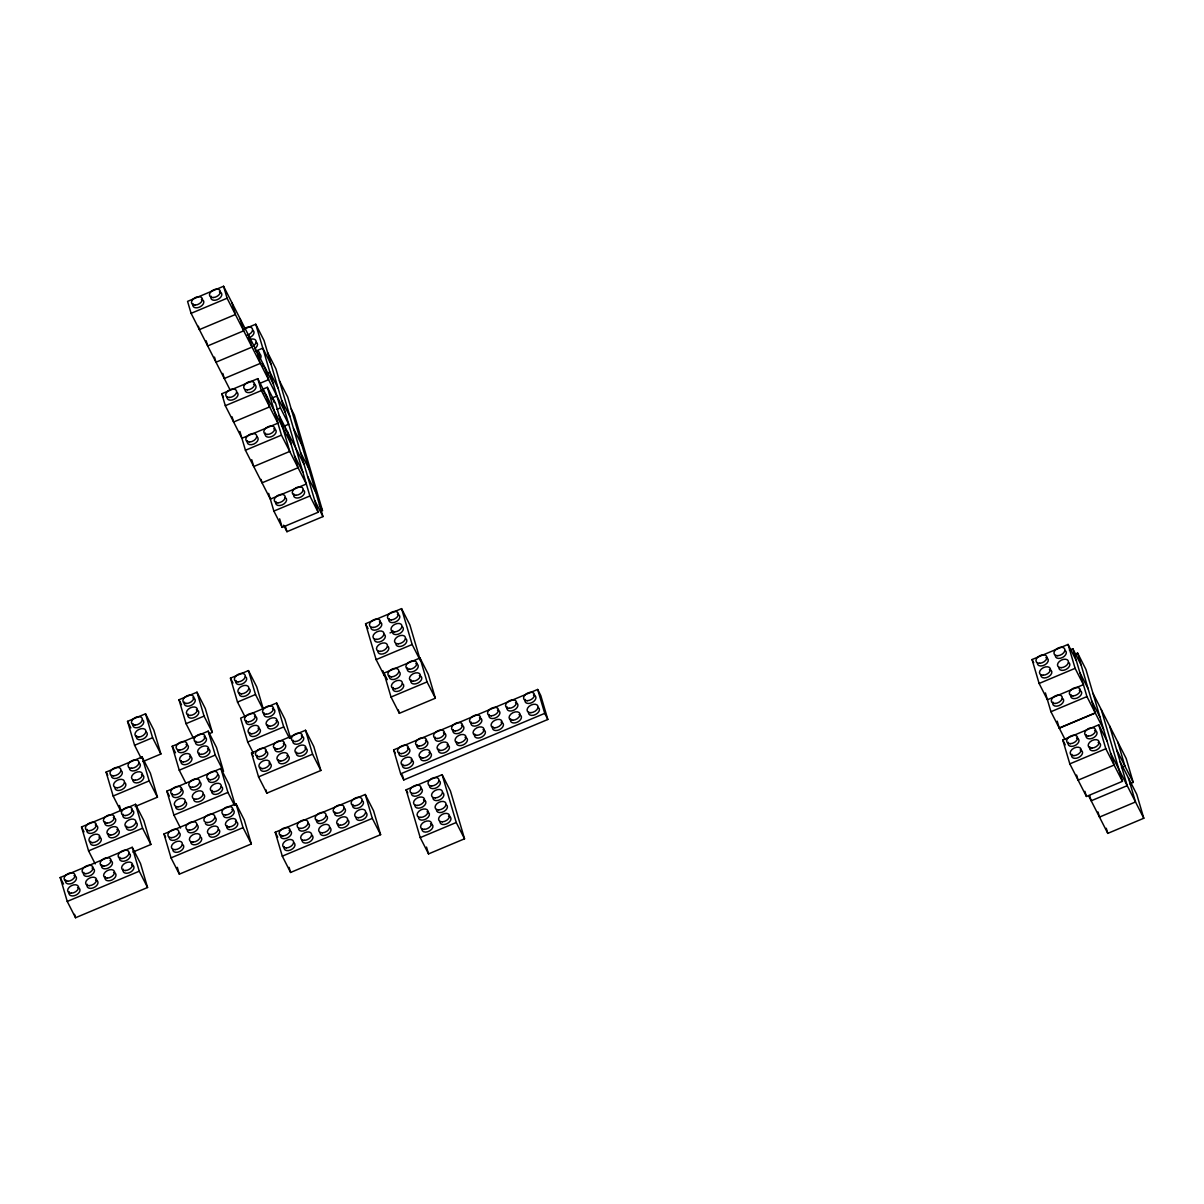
<?xml version="1.0" encoding="UTF-8"?>
<svg xmlns="http://www.w3.org/2000/svg" width="1204" height="1204" viewBox="0 0 1204 1204"><rect width="100%" height="100%" fill="white"/><g stroke="black" fill="none" stroke-linecap="round" stroke-linejoin="round"><path stroke-width="1.5" d="M273.368 384.016L223.568 286.266L187.568 301.376L191.09 313.341L230.099 389.915M191.09 313.341L227.089 298.231L223.568 286.266M243.75 329.264L255.745 324.222L264.052 340.521L309.88 495.973L318.172 512.257L282.172 527.367L273.865 511.083L268.642 493.369M255.94 351.026L262.803 348.137L271.096 364.436M266.415 373.496L269.846 372.066L278.154 388.35M257.791 378.643L261.328 390.593L277.928 423.176L241.914 438.286L225.314 405.703L221.792 393.753L257.791 378.643L291.007 443.809L287.47 431.845M260.019 383.278L268.597 379.681L265.076 367.732M262.201 389.464L267.348 387.312L275.656 403.596L289.758 451.425L253.743 466.535L251.726 459.702M225.314 405.703L261.328 390.593M271.758 398.133L276.905 395.981M276.995 409.375L280.427 407.93L255.745 324.222M283.587 426.382L288.719 424.229L280.427 407.93M281.45 435.141L306.358 484.008L270.343 499.118L245.435 450.251L281.45 435.141L267.348 387.312M273.865 511.083L309.88 495.973M283.632 525.185L286.943 531.701L322.958 516.591L287.696 397.019L279.403 380.72M141.214 758.309L134.577 745.276L127.534 721.362L145.534 713.806L153.841 730.091L160.885 754.005L142.885 761.56M193.513 738.338L186.048 723.679L178.99 699.765L196.989 692.195L205.297 708.494L212.34 732.408L209.075 733.778M244.969 716.726L237.504 702.067L230.461 678.153L248.46 670.598L256.753 686.882L263.3 709.096M382.932 670.794L384.437 675.911L376.13 659.626L365.565 623.747L401.564 608.637L409.872 624.921L420.452 660.8L412.144 644.501L401.564 608.637M390.021 632.898L393.407 631.483M134.577 745.276L152.577 737.721L145.534 713.806M186.048 723.679L204.048 716.109L196.989 692.195M237.504 702.067L255.504 694.512L248.46 670.598M120.626 810.683L113.146 796.01L106.102 772.095L142.102 756.985L150.41 773.269L157.453 797.183L135.164 806.545M376.13 659.626L412.144 644.501M185.898 783.232L179.245 770.199L172.202 746.284L208.202 731.159L216.509 747.458L223.553 771.373L215.26 755.074L208.202 731.159M290.48 738.082L284.942 719.285L276.649 703.001L240.634 718.111L247.693 742.025L253.502 753.433M383.986 673.126L420 658.001L428.293 674.3L435.351 698.215L399.337 713.325L391.029 697.041L383.986 673.126L387.312 679.643M113.146 796.01L149.161 780.899L142.102 756.985M179.245 770.199L215.26 755.074M247.693 742.025L283.692 726.915L276.649 703.001M251.501 752.952L305.515 730.271L313.808 746.57L320.866 770.485L266.852 793.15L258.544 776.866L251.501 752.952L253.156 756.202M95.206 863.915L88.569 850.882L81.511 826.967L135.525 804.302L143.833 820.586L150.876 844.501L132.876 852.071M180.54 828.096L173.903 815.063L166.859 791.148L220.874 768.468L229.166 784.767L235.216 805.265M391.029 697.041L427.044 681.915L420 658.001M258.544 776.866L312.558 754.186L305.515 730.271M88.569 850.882L142.569 828.217L135.525 804.302M173.903 815.063L227.917 792.398L220.874 768.468M60.2 877.52L132.214 847.3L140.522 863.584L147.565 887.499L75.551 917.734L67.243 901.435L60.2 877.52L63.526 884.037M163.985 833.966L235.999 803.73L244.292 820.029L251.35 843.944L179.336 874.164L171.028 857.88L163.985 833.966L165.64 837.216M393.633 749.911L537.661 689.456L540.777 695.566L547.82 719.48L403.791 779.936L400.676 773.826L393.633 749.911L395.183 752.967M67.243 901.435L139.273 871.214L132.214 847.3M171.028 857.88L243.042 827.645L235.999 803.73M400.676 773.826L544.72 713.37L537.661 689.456M275.234 832.25L365.263 794.474L373.556 810.759L380.614 834.673L290.585 872.464L282.293 856.164L275.234 832.25L277.733 837.141M406.124 789.794L442.139 774.669L450.431 790.968L464.533 838.797L428.534 853.907L420.226 837.623L406.124 789.794L407.78 793.045M282.293 856.164L372.307 818.389L365.263 794.474M420.226 837.623L456.241 822.498L442.139 774.669M1068.068 644.426L1075.112 668.34L1083.419 684.64L1047.405 699.75L1039.112 683.466L1032.054 659.551L1068.068 644.426L1076.361 660.725M1069.408 650.205L1072.839 648.76L1081.147 665.059M1074.194 654.54L1077.625 653.095L1085.918 669.394L1114.121 765.052L1078.107 780.162L1076.602 775.045M1039.112 683.466L1075.112 668.34M1065.104 739.602L1050.941 711.714L1086.941 696.589L1072.839 648.76M1059.234 727.999L1095.249 712.888M1101.269 709.592L1122.429 781.336L1086.414 796.461L1069.814 763.878L1062.756 739.963L1098.77 724.838L1107.078 741.137M1069.814 763.878L1105.814 748.753L1098.77 724.838M1121.496 767.535L1124.927 766.09L1117.869 742.176M1129.788 783.834L1133.22 782.389L1126.176 758.475L1092.976 693.308M1088.702 795.904L1107.785 833.379L1143.8 818.253L1136.757 794.339L1120.141 761.756M1079.898 672.675L1088.19 688.974M1091.712 700.924L1100.08 717.403M1116.62 749.806L1133.22 782.389M1086.941 696.589L1103.601 729.368M1110.6 753.087L1143.8 818.253M1105.814 748.753L1122.429 781.336M1032.054 659.551L1033.724 662.802M1062.756 739.963L1065.254 744.84M544.72 713.37L547.82 719.48M267.574 352.471L275.882 368.77L318.172 512.257M291.233 408.984L294.333 415.079L322.537 510.752L319.436 504.642M427.044 681.915L435.351 698.215M281.676 400.315L289.983 416.599M227.089 298.231L285.197 412.265M293.505 428.564L301.798 444.848M300.548 452.478L308.856 468.762M304.085 464.428L279.162 415.546L282.699 427.51M307.607 476.393L315.899 492.677M294.528 455.759L302.821 472.058M314.65 500.307L322.958 516.591M365.565 623.747L368.048 628.638M456.241 822.498L464.533 838.797M221.792 393.753L223.447 397.004M372.307 818.389L380.614 834.673M312.558 754.186L320.866 770.485M283.692 726.915L289.502 738.323M255.504 694.512L262.984 709.171M230.461 678.153L232.944 683.044M204.048 716.109L212.34 732.408M227.917 792.398L234.554 805.431M178.99 699.765L181.488 704.641M243.042 827.645L251.35 843.944M172.202 746.284L175.513 752.801M152.577 737.721L160.885 754.005M166.859 791.148L169.343 796.04M127.534 721.362L130.845 727.878M149.161 780.899L157.453 797.183M142.569 828.217L150.876 844.501M106.102 772.095L107.758 775.361M139.273 871.214L147.565 887.499M81.511 826.967L84.009 831.859M1128.449 778.055L1135.492 801.969L1099.493 817.08L1097.988 811.963M1109.576 725.892L1127.2 785.67L1091.185 800.795L1089.68 795.663M1077.625 653.095L1095.294 713.069L1059.294 728.194L1057.217 721.166M1106.28 828.247L1107.785 833.379M1084.909 791.329L1086.414 796.461M1045.403 692.917L1050.941 711.714M398.328 709.908L399.337 713.325M426.517 847.074L428.534 853.907M402.286 774.819L403.791 779.936M287.47 431.845L298.05 467.724L262.051 482.834L261.042 479.418M256.768 351.433L260.305 363.397L224.29 378.507L222.785 373.375M248.475 335.148L251.997 347.098L215.983 362.208L214.478 357.091M266.099 394.927L269.621 406.892L233.621 422.002L232.101 416.87M240.168 318.849L243.69 330.814L207.69 345.924L206.185 340.792M231.875 302.565L235.397 314.515L199.382 329.625L198.374 326.209M285.438 526.584L286.943 531.701M279.659 518.834L282.172 527.367M239.897 431.453L245.435 450.251M289.08 867.331L290.585 872.464M265.843 789.734L266.852 793.15M177.319 867.331L179.336 874.164M119.437 805.476L120.942 810.593M74.543 914.318L75.551 917.734M189.555 756.293A5.885 3.702 -27 0 1 191.301 761.003A5.885 3.702 -27 0 1 184.257 764.675A5.885 3.702 -27 0 1 181.277 760.612M204.033 736.788A5.885 3.702 -27 0 1 205.794 741.483A5.885 3.702 -27 0 1 198.75 745.156A5.885 3.702 -27 0 1 195.755 741.107M207.57 748.737A5.885 3.702 -27 0 1 209.315 753.448A5.885 3.702 -27 0 1 202.257 757.12A5.885 3.702 -27 0 1 199.292 753.042M186.018 744.343A5.885 3.702 -27 0 1 185.401 751.341A5.885 3.702 -27 0 1 177.485 749.746M74.031 875.594A5.885 3.702 -27 0 1 75.792 880.29A5.885 3.702 -27 0 1 68.748 883.962A5.885 3.702 -27 0 1 65.753 879.913M77.568 887.544A5.885 3.702 -27 0 1 79.314 892.254A5.885 3.702 -27 0 1 72.255 895.926A5.885 3.702 -27 0 1 69.29 891.848M113.567 872.433A5.885 3.702 -27 0 1 115.313 877.144A5.885 3.702 -27 0 1 108.27 880.801A5.885 3.702 -27 0 1 105.29 876.738M110.031 860.469A5.885 3.702 -27 0 1 111.791 865.164A5.885 3.702 -27 0 1 104.763 868.852A5.885 3.702 -27 0 1 101.768 864.788M131.567 864.878A5.885 3.702 -27 0 1 133.313 869.574A5.885 3.702 -27 0 1 126.269 873.246A5.885 3.702 -27 0 1 123.29 869.183M129.114 853.29A5.885 3.702 -27 0 1 126.059 860.634A5.885 3.702 -27 0 1 119.768 857.233M95.567 879.989A5.885 3.702 -27 0 1 97.313 884.699A5.885 3.702 -27 0 1 90.255 888.371A5.885 3.702 -27 0 1 87.29 884.293M92.031 868.024A5.885 3.702 -27 0 1 93.792 872.719A5.885 3.702 -27 0 1 86.763 876.407A5.885 3.702 -27 0 1 83.768 872.358M196.884 824.845A5.885 3.702 -27 0 1 194.521 831.859A5.885 3.702 -27 0 1 187.267 829.872M235.352 821.309A5.885 3.702 -27 0 1 237.098 826.019A5.885 3.702 -27 0 1 230.054 829.691A5.885 3.702 -27 0 1 227.074 825.613M218.421 829.24A5.885 3.702 -27 0 1 216.028 836.268A5.885 3.702 -27 0 1 208.789 834.267M231.815 809.344A5.885 3.702 -27 0 1 231.198 816.357A5.885 3.702 -27 0 1 223.267 814.762M178.884 832.4A5.885 3.702 -27 0 1 176.521 839.414A5.885 3.702 -27 0 1 169.267 837.442M200.421 836.81A5.885 3.702 -27 0 1 198.028 843.823A5.885 3.702 -27 0 1 190.789 841.822M182.421 844.365A5.885 3.702 -27 0 1 180.028 851.379A5.885 3.702 -27 0 1 172.774 849.377M214.899 817.29A5.885 3.702 -27 0 1 213.183 823.912A5.885 3.702 -27 0 1 205.357 823.325M181.623 788.349A5.885 3.702 -27 0 0 175.167 787.055A5.885 3.702 -27 0 0 170.833 792.894A5.885 3.702 -27 0 0 177.304 794.219A5.885 3.702 -27 0 0 181.638 788.364M180.675 789.207A5.885 3.702 -27 0 1 182.451 793.903A5.885 3.702 -27 0 1 175.408 797.59A5.885 3.702 -27 0 1 172.413 793.526M217.773 774.473A5.885 3.702 -27 0 1 214.703 781.817A5.885 3.702 -27 0 1 208.427 778.416M221.295 786.438A5.885 3.702 -27 0 1 218.21 793.782A5.885 3.702 -27 0 1 211.949 790.366M185.296 801.548A5.885 3.702 -27 0 1 182.903 808.561A5.885 3.702 -27 0 1 175.649 806.575M203.295 793.993A5.885 3.702 -27 0 1 200.902 801.006A5.885 3.702 -27 0 1 193.663 799.004M199.759 782.028A5.885 3.702 -27 0 1 197.396 789.041A5.885 3.702 -27 0 1 190.142 787.07M95.342 825.026A5.885 3.702 -27 0 1 97.103 829.722A5.885 3.702 -27 0 1 90.074 833.409A5.885 3.702 -27 0 1 87.079 829.36M98.879 836.991A5.885 3.702 -27 0 1 100.624 841.701A5.885 3.702 -27 0 1 93.566 845.374A5.885 3.702 -27 0 1 90.601 841.295M131.341 809.916A5.885 3.702 -27 0 1 133.117 814.611A5.885 3.702 -27 0 1 126.074 818.299A5.885 3.702 -27 0 1 123.079 814.235M135.962 822.257A5.885 3.702 -27 0 1 132.876 829.601A5.885 3.702 -27 0 1 126.601 826.185M116.878 829.436A5.885 3.702 -27 0 1 118.624 834.146A5.885 3.702 -27 0 1 111.581 837.818A5.885 3.702 -27 0 1 108.601 833.74M115.223 818.494A5.885 3.702 -27 0 1 110.648 825.462A5.885 3.702 -27 0 1 105.079 821.805M113.342 817.471A5.885 3.702 -27 0 1 114.425 817.847M1078.468 739.03A5.885 3.702 -27 0 1 1073.893 745.998A5.885 3.702 -27 0 1 1068.324 742.341M1076.587 738.022A5.885 3.702 -27 0 1 1077.67 738.398M1080.123 749.972A5.885 3.702 -27 0 1 1081.869 754.682A5.885 3.702 -27 0 1 1074.826 758.354A5.885 3.702 -27 0 1 1071.846 754.291M1094.586 730.467A5.885 3.702 -27 0 1 1096.362 735.162A5.885 3.702 -27 0 1 1089.319 738.835A5.885 3.702 -27 0 1 1086.324 734.786M1098.123 742.416A5.885 3.702 -27 0 1 1099.869 747.127A5.885 3.702 -27 0 1 1092.826 750.799A5.885 3.702 -27 0 1 1089.846 746.736M1045.885 657.61A5.885 3.702 -27 0 1 1045.268 664.608A5.885 3.702 -27 0 1 1037.336 663.028M1049.421 669.559A5.885 3.702 -27 0 1 1048.774 676.588A5.885 3.702 -27 0 1 1040.858 674.962M1064.968 650.431A5.885 3.702 -27 0 1 1062.605 657.444A5.885 3.702 -27 0 1 1055.336 655.458M1068.505 662.396A5.885 3.702 -27 0 1 1066.112 669.409A5.885 3.702 -27 0 1 1058.858 667.407M201.384 299.435A5.885 3.702 -27 0 1 203.145 304.13A5.885 3.702 -27 0 1 196.117 307.818A5.885 3.702 -27 0 1 193.122 303.754M219.399 291.88A5.885 3.702 -27 0 1 221.145 296.59A5.885 3.702 -27 0 1 214.101 300.263A5.885 3.702 -27 0 1 211.121 296.199M262.863 390.593A5.885 3.702 -27 0 1 264.112 392.068M265.512 394.792A5.885 3.702 -27 0 1 265.602 395.785M264.248 393.302A5.885 3.702 -27 0 1 265.046 393.934M253.608 384.257A5.885 3.702 -27 0 1 255.594 388.576A5.885 3.702 -27 0 1 249.243 392.594A5.885 3.702 -27 0 1 245.074 389.66M236.706 392.188A5.885 3.702 -27 0 1 234.313 399.216A5.885 3.702 -27 0 1 227.059 397.215M256.828 436.736A5.885 3.702 -27 0 1 253.743 444.08A5.885 3.702 -27 0 1 247.482 440.664M273.76 428.79A5.885 3.702 -27 0 1 275.505 433.5A5.885 3.702 -27 0 1 268.447 437.172A5.885 3.702 -27 0 1 265.482 433.109M124.539 782.495A5.885 3.702 -27 0 1 122.146 789.523A5.885 3.702 -27 0 1 114.892 787.521M121.002 770.545A5.885 3.702 -27 0 1 118.639 777.543A5.885 3.702 -27 0 1 111.37 775.572M139.002 762.975A5.885 3.702 -27 0 1 136.639 769.988A5.885 3.702 -27 0 1 129.385 768.017M141.47 774.563A5.885 3.702 -27 0 1 140.808 781.577A5.885 3.702 -27 0 1 132.907 779.966M272.42 399.246A5.885 3.702 -27 0 1 273.669 400.736M273.79 401.97A5.885 3.702 -27 0 1 274.602 402.603M243.509 329.309A5.885 3.702 -27 0 1 252.343 328.541A5.885 3.702 -27 0 1 246.775 335.314M252.644 330.227A5.885 3.702 -27 0 1 253.442 334.366A5.885 3.702 -27 0 1 248.144 338.038M256.181 342.192A5.885 3.702 -27 0 1 254.45 348.829M249.589 339.648A5.885 3.702 -27 0 1 255.865 340.506A5.885 3.702 -27 0 1 253.066 346.105M255.955 350.951A5.885 3.702 -27 0 1 257.806 357.152M259.703 354.142A5.885 3.702 -27 0 1 259.191 359.861M264.489 367.596A5.885 3.702 -27 0 1 264.579 368.605M263.24 366.106A5.885 3.702 -27 0 1 264.022 366.738M263.104 364.872A5.885 3.702 -27 0 1 263.194 365.881M261.855 363.382A5.885 3.702 -27 0 1 262.638 364.029M303.242 489.998A5.885 3.702 -27 0 1 303.408 495.04A5.885 3.702 -27 0 1 296.47 497.974A5.885 3.702 -27 0 1 293.911 493.941M285.258 497.568A5.885 3.702 -27 0 1 282.172 504.912A5.885 3.702 -27 0 1 275.897 501.496M285.619 430.219A5.885 3.702 -27 0 1 286.883 431.694M285.032 428.142A5.885 3.702 -27 0 1 285.498 428.985M384.001 634.147A5.885 3.702 -27 0 1 381.608 641.175A5.885 3.702 -27 0 1 374.354 639.173M387.522 646.112A5.885 3.702 -27 0 1 385.13 653.125A5.885 3.702 -27 0 1 377.89 651.123M401.986 626.592A5.885 3.702 -27 0 1 402.151 631.618A5.885 3.702 -27 0 1 395.213 634.553A5.885 3.702 -27 0 1 392.639 630.535M397.38 614.251A5.885 3.702 -27 0 1 399.156 618.946A5.885 3.702 -27 0 1 392.113 622.634A5.885 3.702 -27 0 1 389.118 618.57M405.522 638.541A5.885 3.702 -27 0 1 403.144 645.555A5.885 3.702 -27 0 1 395.89 643.583M379.395 621.806A5.885 3.702 -27 0 1 378.748 628.834A5.885 3.702 -27 0 1 370.832 627.209M402.422 683.526A5.885 3.702 -27 0 1 399.337 690.87A5.885 3.702 -27 0 1 393.076 687.454M398.885 671.561A5.885 3.702 -27 0 1 395.83 678.89A5.885 3.702 -27 0 1 389.539 675.504M415.816 663.615A5.885 3.702 -27 0 1 417.577 668.325A5.885 3.702 -27 0 1 410.549 671.998A5.885 3.702 -27 0 1 407.554 667.949M419.353 675.579A5.885 3.702 -27 0 1 421.099 680.29A5.885 3.702 -27 0 1 414.041 683.962A5.885 3.702 -27 0 1 411.076 679.884M407.464 747.97A5.885 3.702 -27 0 1 409.225 752.666A5.885 3.702 -27 0 1 402.181 756.353A5.885 3.702 -27 0 1 399.186 752.304M411 759.935A5.885 3.702 -27 0 1 412.746 764.645A5.885 3.702 -27 0 1 405.688 768.318A5.885 3.702 -27 0 1 402.723 764.239M443.463 732.86A5.885 3.702 -27 0 1 445.224 737.555A5.885 3.702 -27 0 1 438.196 741.243A5.885 3.702 -27 0 1 435.201 737.179M447 744.824A5.885 3.702 -27 0 1 448.746 749.535A5.885 3.702 -27 0 1 441.702 753.192A5.885 3.702 -27 0 1 438.723 749.129M425.463 740.415A5.885 3.702 -27 0 1 427.224 745.11A5.885 3.702 -27 0 1 420.196 748.798A5.885 3.702 -27 0 1 417.201 744.749M461.463 725.305A5.885 3.702 -27 0 1 463.239 730A5.885 3.702 -27 0 1 456.196 733.688A5.885 3.702 -27 0 1 453.201 729.624M465 737.254A5.885 3.702 -27 0 1 466.746 741.965A5.885 3.702 -27 0 1 459.702 745.637A5.885 3.702 -27 0 1 456.722 741.574M429 752.38A5.885 3.702 -27 0 1 430.746 757.09A5.885 3.702 -27 0 1 423.688 760.762A5.885 3.702 -27 0 1 420.723 756.684M533.477 695.069A5.885 3.702 -27 0 1 535.253 699.765A5.885 3.702 -27 0 1 528.21 703.452A5.885 3.702 -27 0 1 525.215 699.404M481.344 718.758A5.885 3.702 -27 0 1 476.784 725.726A5.885 3.702 -27 0 1 471.2 722.069M479.478 717.75A5.885 3.702 -27 0 1 480.546 718.126M519.014 714.589A5.885 3.702 -27 0 1 520.76 719.3A5.885 3.702 -27 0 1 513.717 722.972A5.885 3.702 -27 0 1 510.737 718.893M484.881 730.723A5.885 3.702 -27 0 1 480.276 737.691A5.885 3.702 -27 0 1 474.737 734.019M483.015 729.699A5.885 3.702 -27 0 1 484.083 730.091M515.478 702.624A5.885 3.702 -27 0 1 517.253 707.32A5.885 3.702 -27 0 1 510.21 711.007A5.885 3.702 -27 0 1 507.215 706.959M497.478 710.194A5.885 3.702 -27 0 1 499.239 714.89A5.885 3.702 -27 0 1 492.21 718.562A5.885 3.702 -27 0 1 489.215 714.514M538.098 707.41A5.885 3.702 -27 0 1 535.705 714.439A5.885 3.702 -27 0 1 528.466 712.437M501.014 722.144A5.885 3.702 -27 0 1 502.76 726.855A5.885 3.702 -27 0 1 495.717 730.527A5.885 3.702 -27 0 1 492.737 726.463M427.014 811.767A5.885 3.702 -27 0 1 426.366 818.78A5.885 3.702 -27 0 1 418.45 817.17M439.024 780.674A5.885 3.702 -27 0 1 436.661 787.687A5.885 3.702 -27 0 1 429.407 785.7M421.039 788.229A5.885 3.702 -27 0 1 418.646 795.257A5.885 3.702 -27 0 1 411.392 793.255M446.082 804.588A5.885 3.702 -27 0 1 443.719 811.601A5.885 3.702 -27 0 1 436.45 809.615M442.56 792.623A5.885 3.702 -27 0 1 440.182 799.637A5.885 3.702 -27 0 1 432.928 797.665M448.52 816.161A5.885 3.702 -27 0 1 450.507 820.496A5.885 3.702 -27 0 1 444.156 824.514A5.885 3.702 -27 0 1 439.987 821.579M430.535 823.717A5.885 3.702 -27 0 1 429.888 830.745A5.885 3.702 -27 0 1 421.972 829.12M423.492 799.802A5.885 3.702 -27 0 1 422.83 806.831A5.885 3.702 -27 0 1 414.928 805.205M1062.319 698.2A5.885 3.702 -27 0 1 1059.234 705.544A5.885 3.702 -27 0 1 1052.973 702.128M1079.251 690.253A5.885 3.702 -27 0 1 1080.996 694.964A5.885 3.702 -27 0 1 1073.953 698.636A5.885 3.702 -27 0 1 1070.973 694.558M347.685 819.984A5.885 3.702 -27 0 1 344.615 827.314A5.885 3.702 -27 0 1 338.339 823.927M344.163 808.019A5.885 3.702 -27 0 1 341.078 815.364A5.885 3.702 -27 0 1 334.802 811.947M326.164 815.59A5.885 3.702 -27 0 1 323.063 822.934A5.885 3.702 -27 0 1 316.802 819.518M311.67 835.094A5.885 3.702 -27 0 1 309.308 842.108A5.885 3.702 -27 0 1 302.053 840.136M308.164 823.145A5.885 3.702 -27 0 1 305.756 830.158A5.885 3.702 -27 0 1 298.517 828.156M293.671 842.649A5.885 3.702 -27 0 1 290.6 849.994A5.885 3.702 -27 0 1 284.325 846.593M289.08 830.324A5.885 3.702 -27 0 1 290.826 835.019A5.885 3.702 -27 0 1 283.768 838.691A5.885 3.702 -27 0 1 280.803 834.628M365.685 812.429A5.885 3.702 -27 0 1 363.322 819.427A5.885 3.702 -27 0 1 356.053 817.456M362.163 800.464A5.885 3.702 -27 0 1 359.078 807.809A5.885 3.702 -27 0 1 352.817 804.392M329.67 827.539A5.885 3.702 -27 0 1 327.307 834.553A5.885 3.702 -27 0 1 320.053 832.566M258.002 728.134A5.885 3.702 -27 0 1 259.748 732.845A5.885 3.702 -27 0 1 252.689 736.517A5.885 3.702 -27 0 1 249.725 732.438M254.465 716.169A5.885 3.702 -27 0 1 256.226 720.865A5.885 3.702 -27 0 1 249.183 724.552A5.885 3.702 -27 0 1 246.188 720.504M272.465 708.614A5.885 3.702 -27 0 1 274.226 713.31A5.885 3.702 -27 0 1 267.198 716.997A5.885 3.702 -27 0 1 264.203 712.934M276.002 720.579A5.885 3.702 -27 0 1 277.748 725.29A5.885 3.702 -27 0 1 270.704 728.947A5.885 3.702 -27 0 1 267.724 724.883M303.212 736.908A5.885 3.702 -27 0 1 298.637 743.876A5.885 3.702 -27 0 1 293.069 740.219M301.331 735.9A5.885 3.702 -27 0 1 302.415 736.276M286.868 755.405A5.885 3.702 -27 0 1 288.614 760.115A5.885 3.702 -27 0 1 281.555 763.787A5.885 3.702 -27 0 1 278.591 759.724M306.734 748.873A5.885 3.702 -27 0 1 302.144 755.841A5.885 3.702 -27 0 1 296.59 752.169M304.868 747.85A5.885 3.702 -27 0 1 305.936 748.241M283.331 743.455A5.885 3.702 -27 0 1 285.092 748.151A5.885 3.702 -27 0 1 278.049 751.823A5.885 3.702 -27 0 1 275.054 747.774M265.316 751.01A5.885 3.702 -27 0 1 267.092 755.706A5.885 3.702 -27 0 1 260.049 759.393A5.885 3.702 -27 0 1 257.054 755.329M268.853 762.975A5.885 3.702 -27 0 1 270.599 767.67A5.885 3.702 -27 0 1 263.556 771.343A5.885 3.702 -27 0 1 260.576 767.279M142.433 719.796A5.885 3.702 -27 0 1 139.378 727.141A5.885 3.702 -27 0 1 133.087 723.739M145.97 731.761A5.885 3.702 -27 0 1 142.87 739.106A5.885 3.702 -27 0 1 136.609 735.689M192.821 697.823A5.885 3.702 -27 0 1 194.581 702.519A5.885 3.702 -27 0 1 187.538 706.191A5.885 3.702 -27 0 1 184.543 702.143M196.357 709.773A5.885 3.702 -27 0 1 198.103 714.484A5.885 3.702 -27 0 1 191.045 718.156A5.885 3.702 -27 0 1 188.08 714.092M245.36 676.588A5.885 3.702 -27 0 1 242.29 683.932A5.885 3.702 -27 0 1 236.014 680.531M248.897 688.553A5.885 3.702 -27 0 1 245.797 695.897A5.885 3.702 -27 0 1 239.536 692.481M197.802 742.447A5.885 3.702 -27 0 0 204.981 735.945A5.885 3.702 -27 0 0 195.966 736.231A5.885 3.702 -27 0 0 197.802 742.447M183.324 761.966A5.885 3.702 -27 0 0 190.503 755.45A5.885 3.702 -27 0 0 181.488 755.751A5.885 3.702 -27 0 0 183.324 761.966M201.324 754.396A5.885 3.702 -27 0 0 208.518 747.895A5.885 3.702 -27 0 0 199.488 748.196A5.885 3.702 -27 0 0 201.324 754.396M179.802 750.002A5.885 3.702 -27 0 0 186.981 743.5A5.885 3.702 -27 0 0 177.966 743.786A5.885 3.702 -27 0 0 179.802 750.002M67.8 881.253A5.885 3.702 -27 0 0 74.979 874.751A5.885 3.702 -27 0 0 65.964 875.037A5.885 3.702 -27 0 0 67.8 881.253M71.322 893.202A5.885 3.702 -27 0 0 78.501 886.701A5.885 3.702 -27 0 0 69.486 887.002A5.885 3.702 -27 0 0 71.322 893.202M107.337 878.092A5.885 3.702 -27 0 0 114.515 871.591A5.885 3.702 -27 0 0 105.5 871.877A5.885 3.702 -27 0 0 107.337 878.092M103.815 866.127A5.885 3.702 -27 0 0 110.994 859.626A5.885 3.702 -27 0 0 101.979 859.927A5.885 3.702 -27 0 0 103.815 866.127M121.815 858.572A5.885 3.702 -27 0 0 128.994 852.071A5.885 3.702 -27 0 0 119.979 852.372A5.885 3.702 -27 0 0 121.815 858.572M85.8 873.698A5.885 3.702 -27 0 0 92.979 867.181A5.885 3.702 -27 0 0 83.979 867.482A5.885 3.702 -27 0 0 85.8 873.698M89.322 885.647A5.885 3.702 -27 0 0 96.516 879.146A5.885 3.702 -27 0 0 87.501 879.432A5.885 3.702 -27 0 0 89.322 885.647M125.336 870.537A5.885 3.702 -27 0 0 132.515 864.036A5.885 3.702 -27 0 0 123.5 864.321A5.885 3.702 -27 0 0 125.336 870.537M193.107 842.093A5.885 3.702 -27 0 0 200.3 835.576A5.885 3.702 -27 0 0 191.27 835.877A5.885 3.702 -27 0 0 193.107 842.093M189.585 830.128A5.885 3.702 -27 0 0 196.764 823.626A5.885 3.702 -27 0 0 187.749 823.912A5.885 3.702 -27 0 0 189.585 830.128M211.106 834.522A5.885 3.702 -27 0 0 218.3 828.021A5.885 3.702 -27 0 0 209.285 828.322A5.885 3.702 -27 0 0 211.106 834.522M225.6 815.003A5.885 3.702 -27 0 0 232.778 808.501A5.885 3.702 -27 0 0 223.763 808.802A5.885 3.702 -27 0 0 225.6 815.003M229.121 826.967A5.885 3.702 -27 0 0 236.3 820.466A5.885 3.702 -27 0 0 227.285 820.752A5.885 3.702 -27 0 0 229.121 826.967M171.585 837.683A5.885 3.702 -27 0 0 178.764 831.181A5.885 3.702 -27 0 0 169.749 831.467A5.885 3.702 -27 0 0 171.585 837.683M175.107 849.648A5.885 3.702 -27 0 0 182.286 843.131A5.885 3.702 -27 0 0 173.271 843.432A5.885 3.702 -27 0 0 175.107 849.648M207.585 822.573A5.885 3.702 -27 0 0 214.779 816.056A5.885 3.702 -27 0 0 205.764 816.357A5.885 3.702 -27 0 0 207.585 822.573M177.981 806.831A5.885 3.702 -27 0 0 185.16 800.329A5.885 3.702 -27 0 0 176.145 800.615A5.885 3.702 -27 0 0 177.981 806.831M192.459 787.311A5.885 3.702 -27 0 0 199.638 780.809A5.885 3.702 -27 0 0 190.623 781.11A5.885 3.702 -27 0 0 192.459 787.311M210.459 779.756A5.885 3.702 -27 0 0 217.638 773.254A5.885 3.702 -27 0 0 208.638 773.54A5.885 3.702 -27 0 0 210.459 779.756M213.981 791.72A5.885 3.702 -27 0 0 221.175 785.204A5.885 3.702 -27 0 0 212.16 785.505A5.885 3.702 -27 0 0 213.981 791.72M195.981 799.275A5.885 3.702 -27 0 0 203.16 792.759A5.885 3.702 -27 0 0 194.145 793.06A5.885 3.702 -27 0 0 195.981 799.275M89.111 830.7A5.885 3.702 -27 0 0 96.29 824.198A5.885 3.702 -27 0 0 87.29 824.484A5.885 3.702 -27 0 0 89.111 830.7M110.633 835.094A5.885 3.702 -27 0 0 117.826 828.593A5.885 3.702 -27 0 0 108.811 828.879A5.885 3.702 -27 0 0 110.633 835.094M125.126 815.575A5.885 3.702 -27 0 0 132.305 809.073A5.885 3.702 -27 0 0 123.29 809.374A5.885 3.702 -27 0 0 125.126 815.575M128.647 827.539A5.885 3.702 -27 0 0 135.826 821.038A5.885 3.702 -27 0 0 126.811 821.324A5.885 3.702 -27 0 0 128.647 827.539M107.126 823.145A5.885 3.702 -27 0 0 114.305 816.628A5.885 3.702 -27 0 0 105.29 816.929A5.885 3.702 -27 0 0 107.126 823.145M92.633 842.649A5.885 3.702 -27 0 0 99.827 836.148A5.885 3.702 -27 0 0 90.797 836.449A5.885 3.702 -27 0 0 92.633 842.649M1070.371 743.681A5.885 3.702 -27 0 0 1077.55 737.179A5.885 3.702 -27 0 0 1068.535 737.465A5.885 3.702 -27 0 0 1070.371 743.681M1073.878 755.645A5.885 3.702 -27 0 0 1081.072 749.129A5.885 3.702 -27 0 0 1072.057 749.43A5.885 3.702 -27 0 0 1073.878 755.645M1088.371 736.126A5.885 3.702 -27 0 0 1095.55 729.624A5.885 3.702 -27 0 0 1086.535 729.91A5.885 3.702 -27 0 0 1088.371 736.126M1091.893 748.09A5.885 3.702 -27 0 0 1099.071 741.574A5.885 3.702 -27 0 0 1090.056 741.875A5.885 3.702 -27 0 0 1091.893 748.09M1039.654 663.269A5.885 3.702 -27 0 0 1046.848 656.767A5.885 3.702 -27 0 0 1037.833 657.053A5.885 3.702 -27 0 0 1039.654 663.269M1043.176 675.233A5.885 3.702 -27 0 0 1050.37 668.717A5.885 3.702 -27 0 0 1041.355 669.018A5.885 3.702 -27 0 0 1043.176 675.233M1057.669 655.713A5.885 3.702 -27 0 0 1064.848 649.212A5.885 3.702 -27 0 0 1055.833 649.498A5.885 3.702 -27 0 0 1057.669 655.713M1061.191 667.678A5.885 3.702 -27 0 0 1068.369 661.162A5.885 3.702 -27 0 0 1059.354 661.463A5.885 3.702 -27 0 0 1061.191 667.678M195.168 305.094A5.885 3.702 -27 0 0 202.332 298.592A5.885 3.702 -27 0 0 193.317 298.908A5.885 3.702 -27 0 0 195.168 305.094M213.168 297.554A5.885 3.702 -27 0 0 220.347 291.037A5.885 3.702 -27 0 0 211.332 291.338A5.885 3.702 -27 0 0 213.168 297.554M247.407 389.915A5.885 3.702 -27 0 0 254.571 383.399A5.885 3.702 -27 0 0 245.556 383.715A5.885 3.702 -27 0 0 247.407 389.915M229.392 397.471A5.885 3.702 -27 0 0 236.571 390.969A5.885 3.702 -27 0 0 227.556 391.27A5.885 3.702 -27 0 0 229.392 397.471M249.514 442.018A5.885 3.702 -27 0 0 256.693 435.517A5.885 3.702 -27 0 0 247.678 435.803A5.885 3.702 -27 0 0 249.514 442.018M267.514 434.463A5.885 3.702 -27 0 0 274.708 427.947A5.885 3.702 -27 0 0 265.678 428.248A5.885 3.702 -27 0 0 267.514 434.463M117.224 787.777A5.885 3.702 -27 0 0 124.403 781.276A5.885 3.702 -27 0 0 115.388 781.562A5.885 3.702 -27 0 0 117.224 787.777M113.703 775.827A5.885 3.702 -27 0 0 120.882 769.311A5.885 3.702 -27 0 0 111.867 769.612A5.885 3.702 -27 0 0 113.703 775.827M131.703 768.257A5.885 3.702 -27 0 0 138.881 761.756A5.885 3.702 -27 0 0 129.866 762.057A5.885 3.702 -27 0 0 131.703 768.257M135.224 780.222A5.885 3.702 -27 0 0 142.403 773.721A5.885 3.702 -27 0 0 133.388 774.006A5.885 3.702 -27 0 0 135.224 780.222M295.958 495.28A5.885 3.702 -27 0 0 303.122 488.779A5.885 3.702 -27 0 0 294.107 489.095A5.885 3.702 -27 0 0 295.958 495.28M277.943 502.851A5.885 3.702 -27 0 0 285.122 496.349A5.885 3.702 -27 0 0 276.107 496.635A5.885 3.702 -27 0 0 277.943 502.851M376.686 639.429A5.885 3.702 -27 0 0 383.865 632.928A5.885 3.702 -27 0 0 374.85 633.214A5.885 3.702 -27 0 0 376.686 639.429M380.208 651.394A5.885 3.702 -27 0 0 387.387 644.877A5.885 3.702 -27 0 0 378.372 645.178A5.885 3.702 -27 0 0 380.208 651.394M394.701 631.874A5.885 3.702 -27 0 0 401.865 625.358A5.885 3.702 -27 0 0 392.85 625.674A5.885 3.702 -27 0 0 394.701 631.874M398.223 643.824A5.885 3.702 -27 0 0 405.387 637.307A5.885 3.702 -27 0 0 396.372 637.623A5.885 3.702 -27 0 0 398.223 643.824M391.18 619.909A5.885 3.702 -27 0 0 398.343 613.393A5.885 3.702 -27 0 0 389.313 613.709A5.885 3.702 -27 0 0 391.18 619.909M373.15 627.48A5.885 3.702 -27 0 0 380.344 620.963A5.885 3.702 -27 0 0 371.329 621.264A5.885 3.702 -27 0 0 373.15 627.48M395.108 688.808A5.885 3.702 -27 0 0 402.286 682.292A5.885 3.702 -27 0 0 393.272 682.593A5.885 3.702 -27 0 0 395.108 688.808M391.586 676.844A5.885 3.702 -27 0 0 398.765 670.342A5.885 3.702 -27 0 0 389.75 670.628A5.885 3.702 -27 0 0 391.586 676.844M409.586 669.289A5.885 3.702 -27 0 0 416.765 662.787A5.885 3.702 -27 0 0 407.765 663.073A5.885 3.702 -27 0 0 409.586 669.289M413.107 681.238A5.885 3.702 -27 0 0 420.301 674.737A5.885 3.702 -27 0 0 411.286 675.038A5.885 3.702 -27 0 0 413.107 681.238M401.233 753.644A5.885 3.702 -27 0 0 408.412 747.142A5.885 3.702 -27 0 0 399.397 747.428A5.885 3.702 -27 0 0 401.233 753.644M404.755 765.593A5.885 3.702 -27 0 0 411.934 759.092A5.885 3.702 -27 0 0 402.919 759.393A5.885 3.702 -27 0 0 404.755 765.593M437.248 738.519A5.885 3.702 -27 0 0 444.426 732.017A5.885 3.702 -27 0 0 435.412 732.318A5.885 3.702 -27 0 0 437.248 738.519M440.769 750.483A5.885 3.702 -27 0 0 447.948 743.982A5.885 3.702 -27 0 0 438.933 744.268A5.885 3.702 -27 0 0 440.769 750.483M419.233 746.089A5.885 3.702 -27 0 0 426.412 739.572A5.885 3.702 -27 0 0 417.412 739.873A5.885 3.702 -27 0 0 419.233 746.089M422.754 758.038A5.885 3.702 -27 0 0 429.948 751.537A5.885 3.702 -27 0 0 420.933 751.823A5.885 3.702 -27 0 0 422.754 758.038M458.769 742.928A5.885 3.702 -27 0 0 465.948 736.412A5.885 3.702 -27 0 0 456.933 736.713A5.885 3.702 -27 0 0 458.769 742.928M455.247 730.963A5.885 3.702 -27 0 0 462.426 724.462A5.885 3.702 -27 0 0 453.411 724.763A5.885 3.702 -27 0 0 455.247 730.963M527.262 700.728A5.885 3.702 -27 0 0 534.441 694.226A5.885 3.702 -27 0 0 525.426 694.527A5.885 3.702 -27 0 0 527.262 700.728M473.247 723.408A5.885 3.702 -27 0 0 480.426 716.907A5.885 3.702 -27 0 0 471.411 717.193A5.885 3.702 -27 0 0 473.247 723.408M476.769 735.373A5.885 3.702 -27 0 0 483.963 728.856A5.885 3.702 -27 0 0 474.933 729.157A5.885 3.702 -27 0 0 476.769 735.373M512.784 720.248A5.885 3.702 -27 0 0 519.962 713.746A5.885 3.702 -27 0 0 510.947 714.047A5.885 3.702 -27 0 0 512.784 720.248M509.262 708.298A5.885 3.702 -27 0 0 516.441 701.781A5.885 3.702 -27 0 0 507.426 702.082A5.885 3.702 -27 0 0 509.262 708.298M494.769 727.818A5.885 3.702 -27 0 0 501.963 721.301A5.885 3.702 -27 0 0 492.948 721.602A5.885 3.702 -27 0 0 494.769 727.818M491.247 715.853A5.885 3.702 -27 0 0 498.441 709.352A5.885 3.702 -27 0 0 489.426 709.638A5.885 3.702 -27 0 0 491.247 715.853M530.783 712.693A5.885 3.702 -27 0 0 537.962 706.191A5.885 3.702 -27 0 0 528.947 706.477A5.885 3.702 -27 0 0 530.783 712.693M442.319 821.82A5.885 3.702 -27 0 0 449.483 815.304A5.885 3.702 -27 0 0 440.453 815.62A5.885 3.702 -27 0 0 442.319 821.82M431.739 785.956A5.885 3.702 -27 0 0 438.903 779.439A5.885 3.702 -27 0 0 429.888 779.756A5.885 3.702 -27 0 0 431.739 785.956M413.724 793.511A5.885 3.702 -27 0 0 420.903 787.01A5.885 3.702 -27 0 0 411.888 787.296A5.885 3.702 -27 0 0 413.724 793.511M438.798 809.871A5.885 3.702 -27 0 0 445.962 803.354A5.885 3.702 -27 0 0 436.932 803.67A5.885 3.702 -27 0 0 438.798 809.871M420.768 817.426A5.885 3.702 -27 0 0 427.962 810.924A5.885 3.702 -27 0 0 418.947 811.21A5.885 3.702 -27 0 0 420.768 817.426M417.246 805.476A5.885 3.702 -27 0 0 424.44 798.959A5.885 3.702 -27 0 0 415.41 799.26A5.885 3.702 -27 0 0 417.246 805.476M435.261 797.906A5.885 3.702 -27 0 0 442.425 791.389A5.885 3.702 -27 0 0 433.41 791.705A5.885 3.702 -27 0 0 435.261 797.906M424.305 829.39A5.885 3.702 -27 0 0 431.483 822.874A5.885 3.702 -27 0 0 422.469 823.175A5.885 3.702 -27 0 0 424.305 829.39M1055.005 703.482A5.885 3.702 -27 0 0 1062.199 696.966A5.885 3.702 -27 0 0 1053.169 697.266A5.885 3.702 -27 0 0 1055.005 703.482M1073.005 695.927A5.885 3.702 -27 0 0 1080.199 689.41A5.885 3.702 -27 0 0 1071.184 689.711A5.885 3.702 -27 0 0 1073.005 695.927M336.849 813.302A5.885 3.702 -27 0 0 344.028 806.8A5.885 3.702 -27 0 0 335.013 807.101A5.885 3.702 -27 0 0 336.849 813.302M340.371 825.267A5.885 3.702 -27 0 0 347.565 818.765A5.885 3.702 -27 0 0 338.55 819.051A5.885 3.702 -27 0 0 340.371 825.267M318.849 820.872A5.885 3.702 -27 0 0 326.028 814.356A5.885 3.702 -27 0 0 317.013 814.656A5.885 3.702 -27 0 0 318.849 820.872M322.371 832.822A5.885 3.702 -27 0 0 329.55 826.32A5.885 3.702 -27 0 0 320.535 826.606A5.885 3.702 -27 0 0 322.371 832.822M304.371 840.377A5.885 3.702 -27 0 0 311.55 833.875A5.885 3.702 -27 0 0 302.535 834.176A5.885 3.702 -27 0 0 304.371 840.377M300.834 828.427A5.885 3.702 -27 0 0 308.028 821.911A5.885 3.702 -27 0 0 299.013 822.212A5.885 3.702 -27 0 0 300.834 828.427M286.371 847.932A5.885 3.702 -27 0 0 293.55 841.43A5.885 3.702 -27 0 0 284.535 841.731A5.885 3.702 -27 0 0 286.371 847.932M282.835 835.982A5.885 3.702 -27 0 0 290.029 829.481A5.885 3.702 -27 0 0 280.999 829.767A5.885 3.702 -27 0 0 282.835 835.982M358.386 817.712A5.885 3.702 -27 0 0 365.565 811.195A5.885 3.702 -27 0 0 356.55 811.496A5.885 3.702 -27 0 0 358.386 817.712M354.849 805.747A5.885 3.702 -27 0 0 362.043 799.245A5.885 3.702 -27 0 0 353.013 799.531A5.885 3.702 -27 0 0 354.849 805.747M248.235 721.828A5.885 3.702 -27 0 0 255.414 715.327A5.885 3.702 -27 0 0 246.399 715.627A5.885 3.702 -27 0 0 248.235 721.828M251.756 733.793A5.885 3.702 -27 0 0 258.935 727.291A5.885 3.702 -27 0 0 249.92 727.577A5.885 3.702 -27 0 0 251.756 733.793M266.234 714.273A5.885 3.702 -27 0 0 273.428 707.771A5.885 3.702 -27 0 0 264.413 708.072A5.885 3.702 -27 0 0 266.234 714.273M269.756 726.238A5.885 3.702 -27 0 0 276.95 719.736A5.885 3.702 -27 0 0 267.935 720.022A5.885 3.702 -27 0 0 269.756 726.238M295.1 741.559A5.885 3.702 -27 0 0 302.279 735.057A5.885 3.702 -27 0 0 293.279 735.343A5.885 3.702 -27 0 0 295.1 741.559M280.622 761.078A5.885 3.702 -27 0 0 287.801 754.562A5.885 3.702 -27 0 0 278.786 754.863A5.885 3.702 -27 0 0 280.622 761.078M298.622 753.523A5.885 3.702 -27 0 0 305.816 747.007A5.885 3.702 -27 0 0 296.801 747.308A5.885 3.702 -27 0 0 298.622 753.523M277.101 749.114A5.885 3.702 -27 0 0 284.279 742.612A5.885 3.702 -27 0 0 275.264 742.898A5.885 3.702 -27 0 0 277.101 749.114M262.623 768.634A5.885 3.702 -27 0 0 269.801 762.132A5.885 3.702 -27 0 0 260.786 762.418A5.885 3.702 -27 0 0 262.623 768.634M259.101 756.669A5.885 3.702 -27 0 0 266.28 750.167A5.885 3.702 -27 0 0 257.265 750.468A5.885 3.702 -27 0 0 259.101 756.669M135.134 725.079A5.885 3.702 -27 0 0 142.313 718.577A5.885 3.702 -27 0 0 133.298 718.878A5.885 3.702 -27 0 0 135.134 725.079M138.656 737.044A5.885 3.702 -27 0 0 145.834 730.542A5.885 3.702 -27 0 0 136.82 730.828A5.885 3.702 -27 0 0 138.656 737.044M186.59 703.482A5.885 3.702 -27 0 0 193.769 696.981A5.885 3.702 -27 0 0 184.754 697.266A5.885 3.702 -27 0 0 186.59 703.482M190.112 715.447A5.885 3.702 -27 0 0 197.305 708.93A5.885 3.702 -27 0 0 188.275 709.231A5.885 3.702 -27 0 0 190.112 715.447M238.061 681.87A5.885 3.702 -27 0 0 245.24 675.369A5.885 3.702 -27 0 0 236.225 675.67A5.885 3.702 -27 0 0 238.061 681.87M241.568 693.835A5.885 3.702 -27 0 0 248.761 687.333A5.885 3.702 -27 0 0 239.746 687.619A5.885 3.702 -27 0 0 241.568 693.835"/></g></svg>
